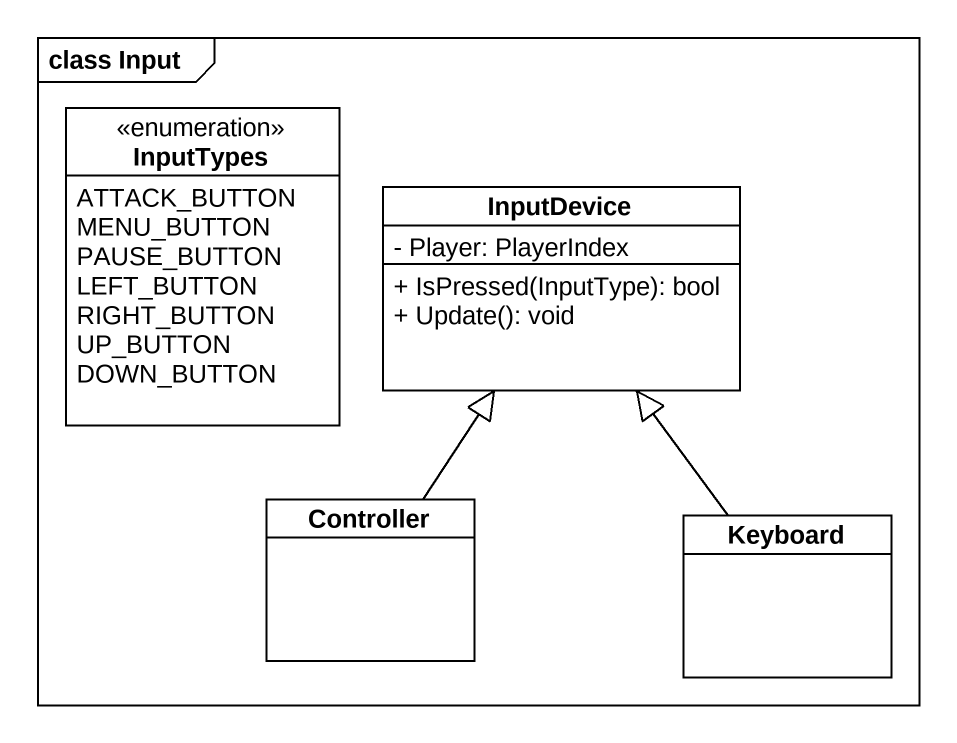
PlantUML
@startuml
mainframe class Input
hide circle
hide empty members
skinparam classAttributeIconSize 0
enum InputTypes {
  ATTACK_BUTTON
  MENU_BUTTON
  PAUSE_BUTTON
  LEFT_BUTTON
  RIGHT_BUTTON
  UP_BUTTON
  DOWN_BUTTON
}
class InputDevice {
  - Player: PlayerIndex
  + IsPressed(InputType): bool
  + Update(): void
}
class Controller
class Keyboard
Controller -up-|> InputDevice
Keyboard -up-|> InputDevice
@enduml
